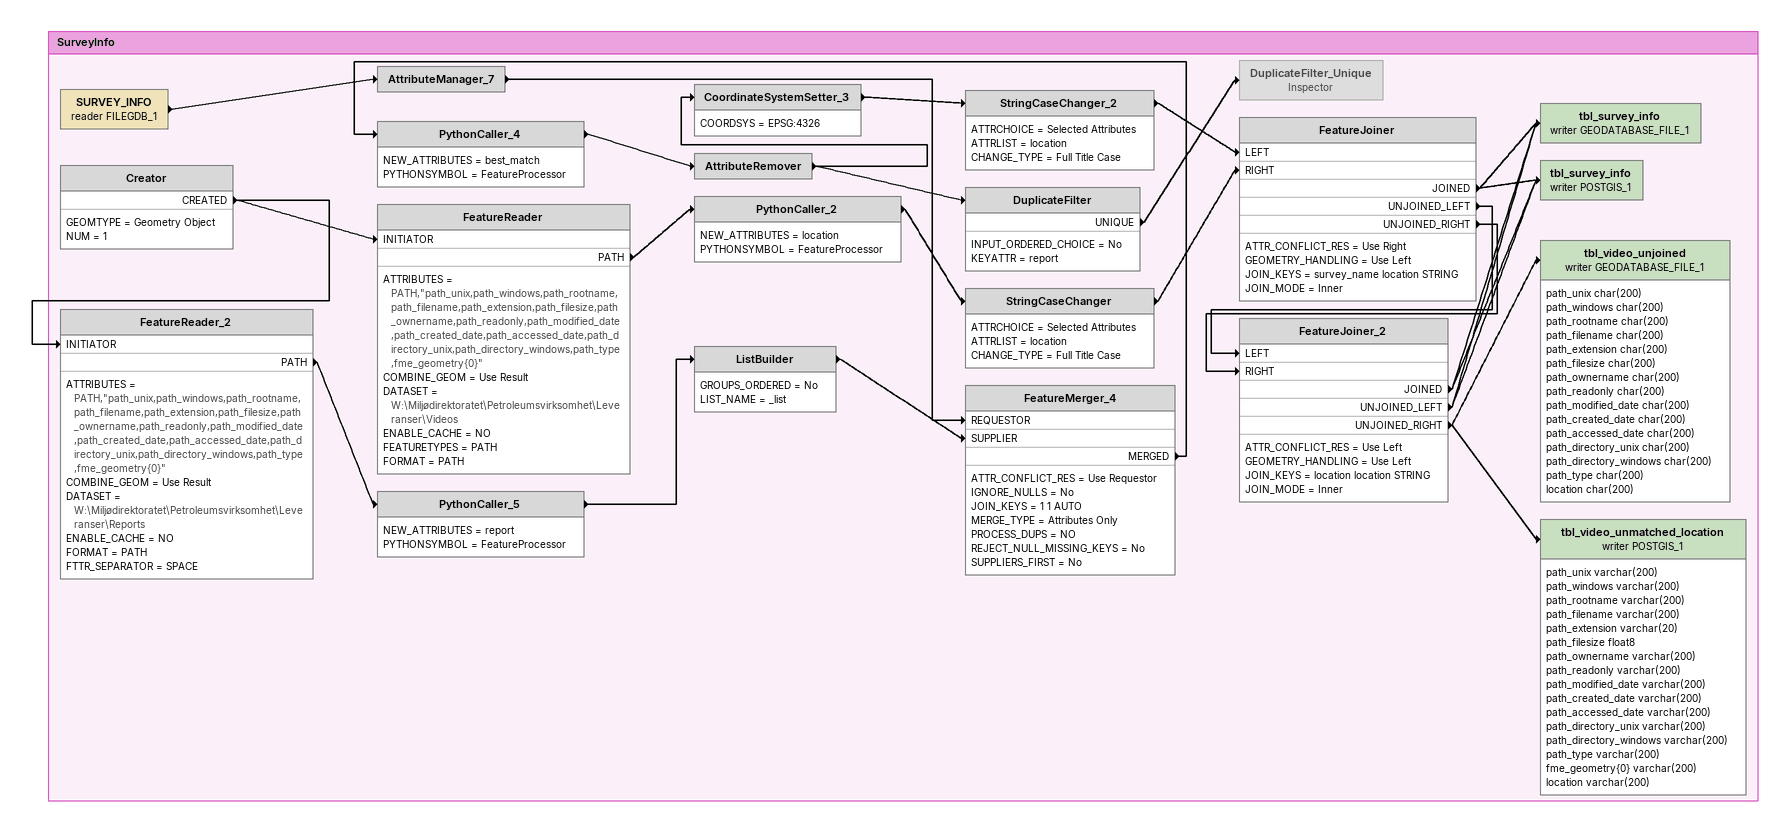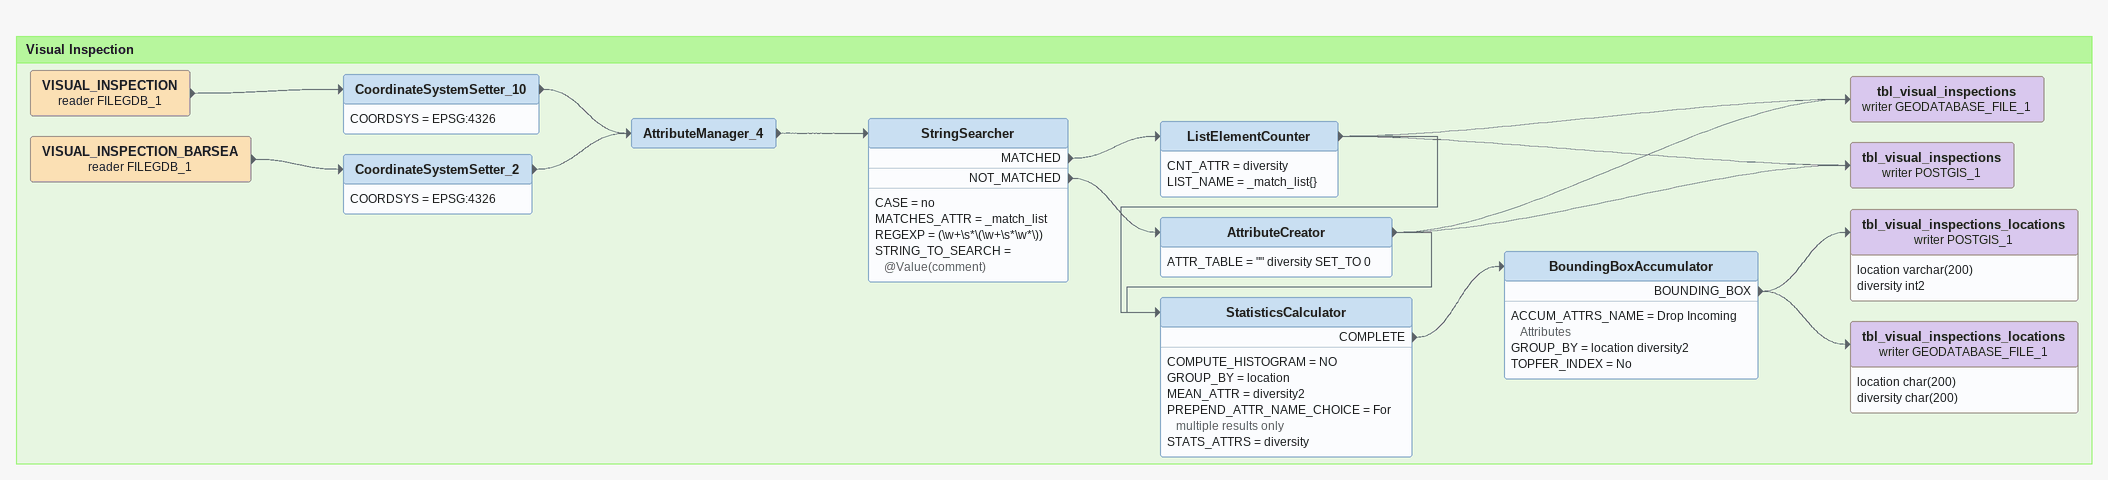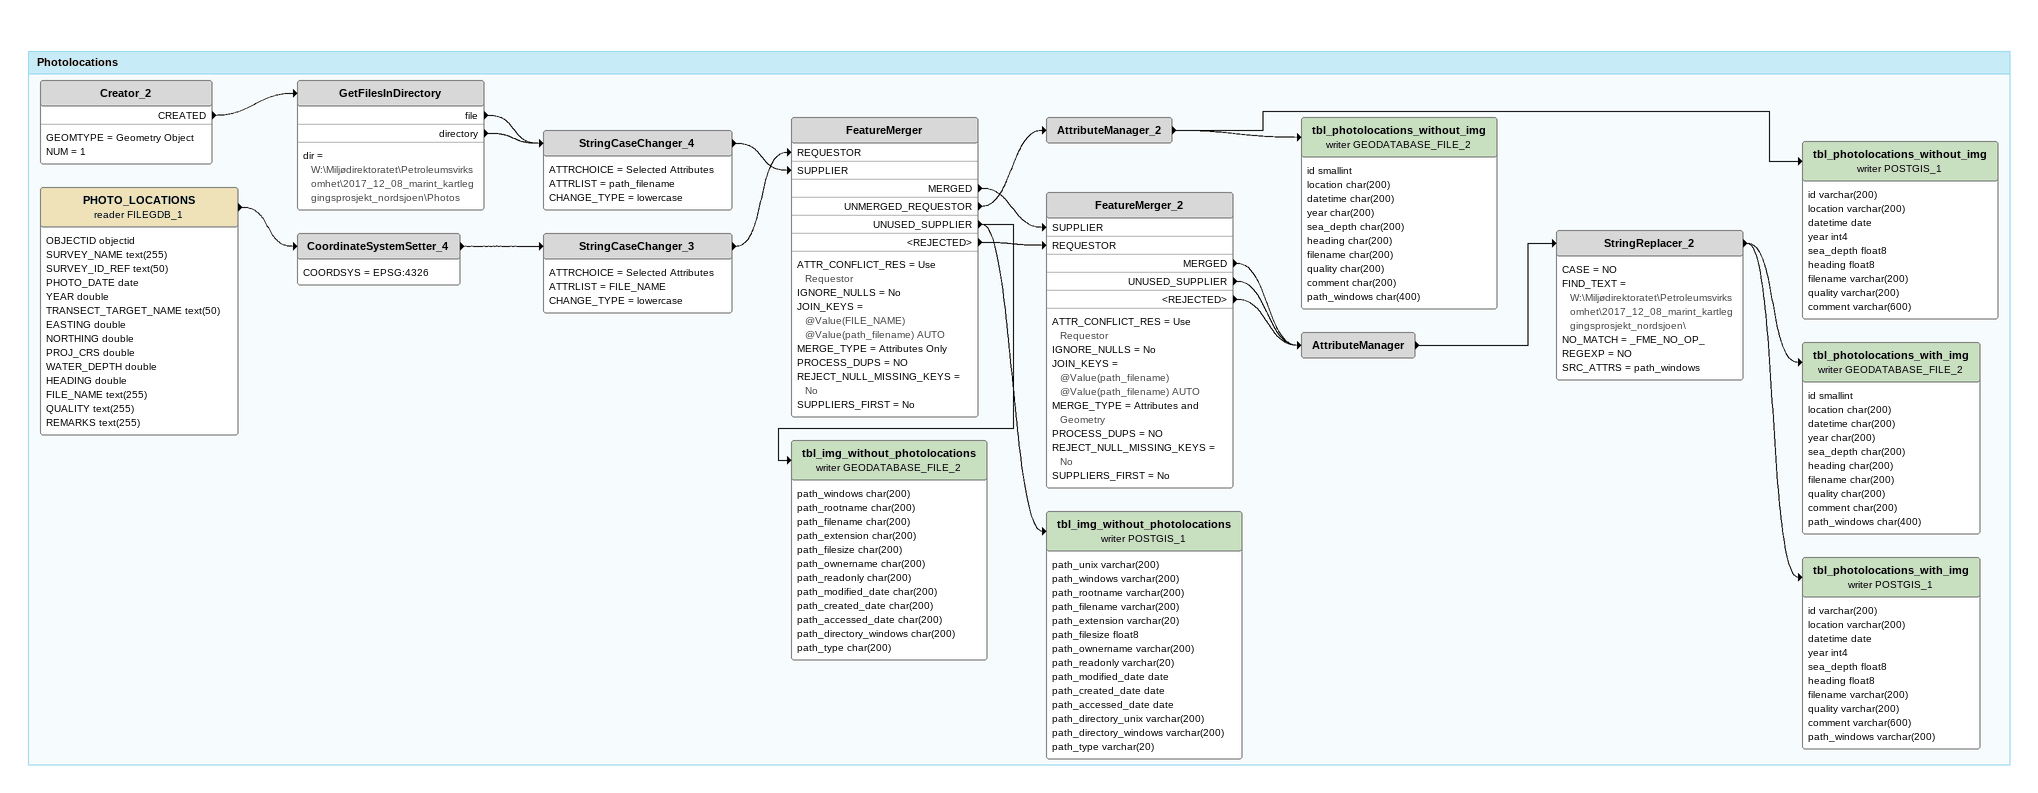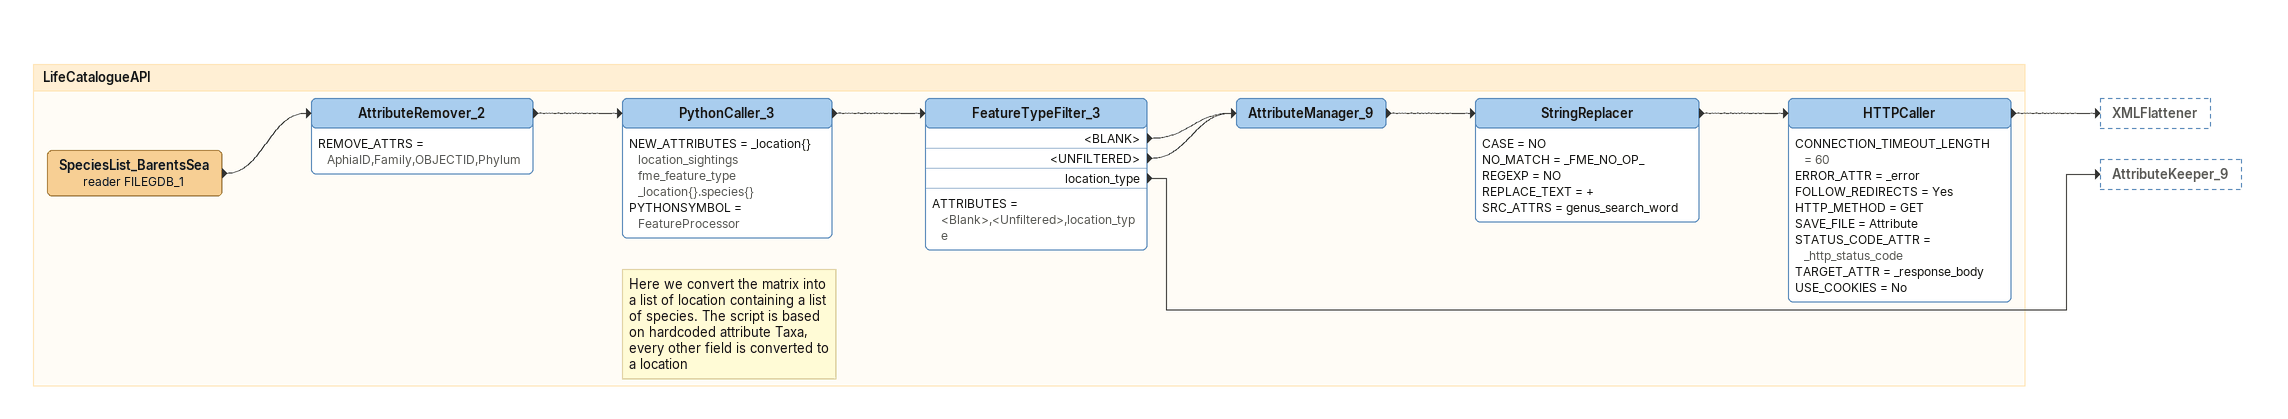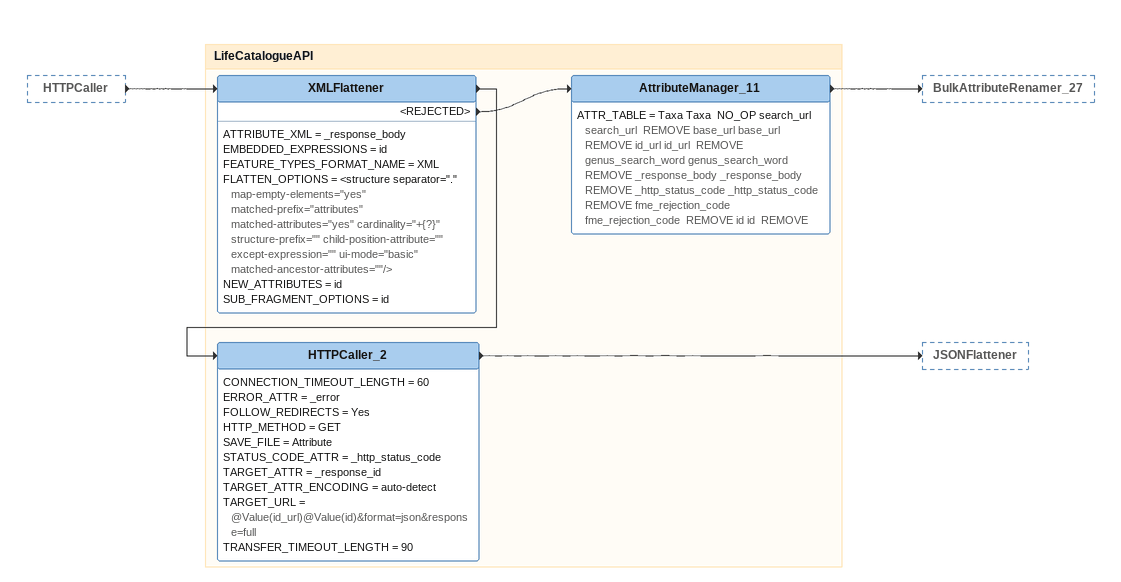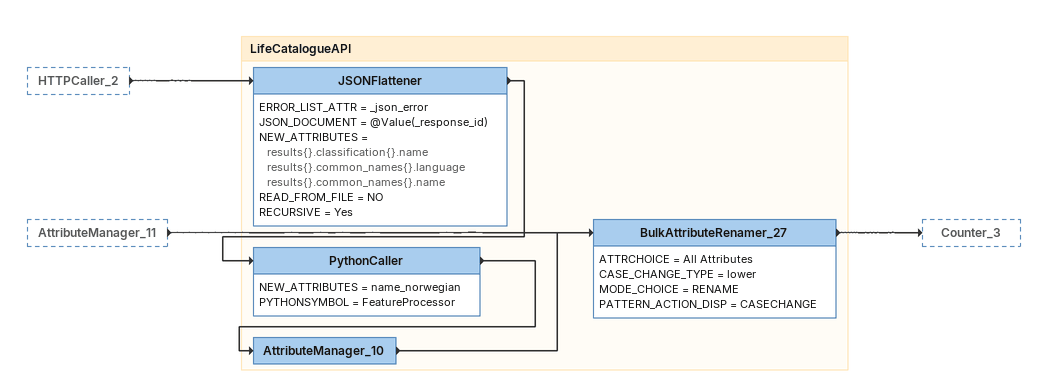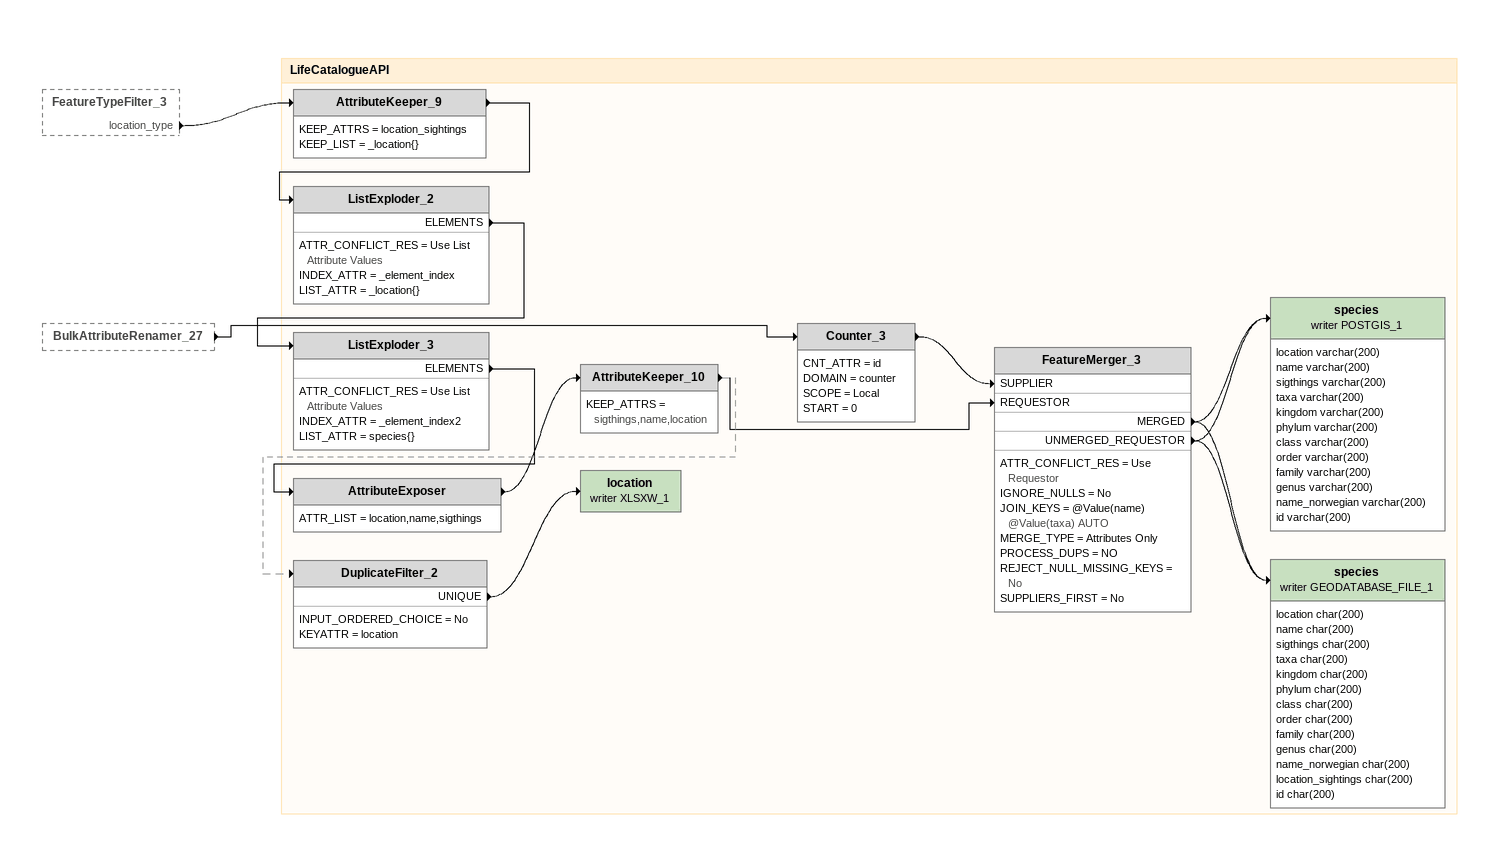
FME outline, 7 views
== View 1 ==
Bookmark: SurveyInfo
SURVEY_INFO (reader FILEGDB_1)
    -> AttributeManager_7
AttributeManager_7
    -> FeatureMerger_4 [REQUESTOR]
Creator
    GEOMTYPE = Geometry Object
    NUM = 1
    CREATED -> FeatureReader [INITIATOR]
    CREATED -> FeatureReader_2 [INITIATOR]
FeatureReader
    ATTRIBUTES = PATH,"path_unix,path_windows,path_rootname,path_filename,path_extension,path_filesize,path_ownername,path_readonly,path_modified_date,path_created_date,path_accessed_date,path_directory_unix,path_directory_windows,path_type,fme_geometry{0}"
    COMBINE_GEOM = Use Result
    DATASET = W:\Miljødirektoratet\Petroleumsvirksomhet\Leveranser\Videos
    ENABLE_CACHE = NO
    FEATURETYPES = PATH
    FORMAT = PATH
    PATH -> PythonCaller_2
PythonCaller_2
    NEW_ATTRIBUTES = location
    PYTHONSYMBOL = FeatureProcessor
    -> StringCaseChanger
StringCaseChanger
    ATTRCHOICE = Selected Attributes
    ATTRLIST = location
    CHANGE_TYPE = Full Title Case
    -> FeatureJoiner [RIGHT]
FeatureReader_2
    ATTRIBUTES = PATH,"path_unix,path_windows,path_rootname,path_filename,path_extension,path_filesize,path_ownername,path_readonly,path_modified_date,path_created_date,path_accessed_date,path_directory_unix,path_directory_windows,path_type,fme_geometry{0}"
    COMBINE_GEOM = Use Result
    DATASET = W:\Miljødirektoratet\Petroleumsvirksomhet\Leveranser\Reports
    ENABLE_CACHE = NO
    FORMAT = PATH
    FTTR_SEPARATOR = SPACE
    PATH -> PythonCaller_5
PythonCaller_5
    NEW_ATTRIBUTES = report
    PYTHONSYMBOL = FeatureProcessor
    -> ListBuilder
ListBuilder
    GROUPS_ORDERED = No
    LIST_NAME = _list
    -> FeatureMerger_4 [SUPPLIER]
FeatureMerger_4
    ATTR_CONFLICT_RES = Use Requestor
    IGNORE_NULLS = No
    JOIN_KEYS = 1 1 AUTO
    MERGE_TYPE = Attributes Only
    PROCESS_DUPS = NO
    REJECT_NULL_MISSING_KEYS = No
    SUPPLIERS_FIRST = No
    MERGED -> PythonCaller_4
PythonCaller_4
    NEW_ATTRIBUTES = best_match
    PYTHONSYMBOL = FeatureProcessor
    -> AttributeRemover
AttributeRemover
    -> CoordinateSystemSetter_3
    -> DuplicateFilter
CoordinateSystemSetter_3
    COORDSYS = EPSG:4326
    -> StringCaseChanger_2
StringCaseChanger_2
    ATTRCHOICE = Selected Attributes
    ATTRLIST = location
    CHANGE_TYPE = Full Title Case
    -> FeatureJoiner [LEFT]
FeatureJoiner
    ATTR_CONFLICT_RES = Use Right
    GEOMETRY_HANDLING = Use Left
    JOIN_KEYS = survey_name location STRING
    JOIN_MODE = Inner
    JOINED -> tbl_survey_info (writer POSTGIS_1)
    JOINED -> tbl_survey_info (writer GEODATABASE_FILE_1)
    UNJOINED_LEFT -> FeatureJoiner_2 [LEFT]
    UNJOINED_RIGHT -> FeatureJoiner_2 [RIGHT]
FeatureJoiner_2
    ATTR_CONFLICT_RES = Use Left
    GEOMETRY_HANDLING = Use Left
    JOIN_KEYS = location location STRING
    JOIN_MODE = Inner
    JOINED -> tbl_survey_info (writer POSTGIS_1)
    JOINED -> tbl_survey_info (writer GEODATABASE_FILE_1)
    UNJOINED_LEFT -> tbl_survey_info (writer POSTGIS_1)
    UNJOINED_LEFT -> tbl_survey_info (writer GEODATABASE_FILE_1)
    UNJOINED_RIGHT -> tbl_video_unmatched_location (writer POSTGIS_1)
    UNJOINED_RIGHT -> tbl_video_unjoined (writer GEODATABASE_FILE_1)
tbl_survey_info (writer GEODATABASE_FILE_1)
tbl_survey_info (writer POSTGIS_1)
tbl_video_unjoined (writer GEODATABASE_FILE_1)
    attributes: path_unix char(200), path_windows char(200), path_rootname char(200), path_filename char(200), path_extension char(200), path_filesize char(200), path_ownername char(200), path_readonly char(200), path_modified_date char(200), path_created_date char(200), path_accessed_date char(200), path_directory_unix char(200), path_directory_windows char(200), path_type char(200), location char(200)
tbl_video_unmatched_location (writer POSTGIS_1)
    attributes: path_unix varchar(200), path_windows varchar(200), path_rootname varchar(200), path_filename varchar(200), path_extension varchar(20), path_filesize float8, path_ownername varchar(200), path_readonly varchar(200), path_modified_date varchar(200), path_created_date varchar(200), path_accessed_date varchar(200), path_directory_unix varchar(200), path_directory_windows varchar(200), path_type varchar(200), fme_geometry{0} varchar(200), location varchar(200)
DuplicateFilter
    INPUT_ORDERED_CHOICE = No
    KEYATTR = report
    UNIQUE -> DuplicateFilter_Unique
DuplicateFilter_Unique: Inspector [off]

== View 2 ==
Bookmark: Visual Inspection
VISUAL_INSPECTION (reader FILEGDB_1)
    -> CoordinateSystemSetter_10
CoordinateSystemSetter_10
    COORDSYS = EPSG:4326
    -> AttributeManager_4
VISUAL_INSPECTION_BARSEA (reader FILEGDB_1)
    -> CoordinateSystemSetter_2
CoordinateSystemSetter_2
    COORDSYS = EPSG:4326
    -> AttributeManager_4
AttributeManager_4
    -> StringSearcher
StringSearcher
    CASE = no
    MATCHES_ATTR = _match_list
    REGEXP = (\w+\s*\(\w+\s*\w*\))
    STRING_TO_SEARCH = @Value(comment)
    MATCHED -> ListElementCounter
    NOT_MATCHED -> AttributeCreator
ListElementCounter
    CNT_ATTR = diversity
    LIST_NAME = _match_list{}
    -> tbl_visual_inspections (writer POSTGIS_1)
    -> tbl_visual_inspections (writer GEODATABASE_FILE_1)
    -> StatisticsCalculator
AttributeCreator
    ATTR_TABLE = "" diversity SET_TO 0
    -> tbl_visual_inspections (writer POSTGIS_1)
    -> tbl_visual_inspections (writer GEODATABASE_FILE_1)
    -> StatisticsCalculator
tbl_visual_inspections (writer GEODATABASE_FILE_1)
tbl_visual_inspections (writer POSTGIS_1)
StatisticsCalculator
    COMPUTE_HISTOGRAM = NO
    GROUP_BY = location
    MEAN_ATTR = diversity2
    PREPEND_ATTR_NAME_CHOICE = For multiple results only
    STATS_ATTRS = diversity
    COMPLETE -> BoundingBoxAccumulator
BoundingBoxAccumulator
    ACCUM_ATTRS_NAME = Drop Incoming Attributes
    GROUP_BY = location diversity2
    TOPFER_INDEX = No
    BOUNDING_BOX -> tbl_visual_inspections_locations (writer GEODATABASE_FILE_1)
    BOUNDING_BOX -> tbl_visual_inspections_locations (writer POSTGIS_1)
tbl_visual_inspections_locations (writer POSTGIS_1)
    attributes: location varchar(200), diversity int2
tbl_visual_inspections_locations (writer GEODATABASE_FILE_1)
    attributes: location char(200), diversity char(200)

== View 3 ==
Bookmark: Photolocations
Creator_2
    GEOMTYPE = Geometry Object
    NUM = 1
    CREATED -> GetFilesInDirectory
GetFilesInDirectory
    dir = W:\Miljødirektoratet\Petroleumsvirksomhet\2017_12_08_marint_kartleggingsprosjekt_nordsjoen\Photos
    file -> StringCaseChanger_4
    directory -> StringCaseChanger_4
StringCaseChanger_4
    ATTRCHOICE = Selected Attributes
    ATTRLIST = path_filename
    CHANGE_TYPE = lowercase
    -> FeatureMerger [SUPPLIER]
PHOTO_LOCATIONS (reader FILEGDB_1)
    attributes: OBJECTID objectid, SURVEY_NAME text(255), SURVEY_ID_REF text(50), PHOTO_DATE date, YEAR double, TRANSECT_TARGET_NAME text(50), EASTING double, NORTHING double, PROJ_CRS double, WATER_DEPTH double, HEADING double, FILE_NAME text(255), QUALITY text(255), REMARKS text(255)
    -> CoordinateSystemSetter_4
CoordinateSystemSetter_4
    COORDSYS = EPSG:4326
    -> StringCaseChanger_3
StringCaseChanger_3
    ATTRCHOICE = Selected Attributes
    ATTRLIST = FILE_NAME
    CHANGE_TYPE = lowercase
    -> FeatureMerger [REQUESTOR]
FeatureMerger
    ATTR_CONFLICT_RES = Use Requestor
    IGNORE_NULLS = No
    JOIN_KEYS = @Value(FILE_NAME) @Value(path_filename) AUTO
    MERGE_TYPE = Attributes Only
    PROCESS_DUPS = NO
    REJECT_NULL_MISSING_KEYS = No
    SUPPLIERS_FIRST = No
    MERGED -> FeatureMerger_2 [SUPPLIER]
    UNMERGED_REQUESTOR -> AttributeManager_2
    UNUSED_SUPPLIER -> tbl_img_without_photolocations (writer GEODATABASE_FILE_2)
    UNUSED_SUPPLIER -> tbl_img_without_photolocations (writer POSTGIS_1)
    <REJECTED> -> FeatureMerger_2 [REQUESTOR]
AttributeManager_2
    -> tbl_photolocations_without_img (writer GEODATABASE_FILE_2)
    -> tbl_photolocations_without_img (writer POSTGIS_1)
tbl_photolocations_without_img (writer GEODATABASE_FILE_2)
    attributes: id smallint, location char(200), datetime char(200), year char(200), sea_depth char(200), heading char(200), filename char(200), quality char(200), comment char(200), path_windows char(400)
tbl_photolocations_without_img (writer POSTGIS_1)
    attributes: id varchar(200), location varchar(200), datetime date, year int4, sea_depth float8, heading float8, filename varchar(200), quality varchar(200), comment varchar(600)
FeatureMerger_2
    ATTR_CONFLICT_RES = Use Requestor
    IGNORE_NULLS = No
    JOIN_KEYS = @Value(path_filename) @Value(path_filename) AUTO
    MERGE_TYPE = Attributes and Geometry
    PROCESS_DUPS = NO
    REJECT_NULL_MISSING_KEYS = No
    SUPPLIERS_FIRST = No
    MERGED -> AttributeManager
    UNUSED_SUPPLIER -> AttributeManager
    <REJECTED> -> AttributeManager
AttributeManager
    -> StringReplacer_2
StringReplacer_2
    CASE = NO
    FIND_TEXT = W:\Miljødirektoratet\Petroleumsvirksomhet\2017_12_08_marint_kartleggingsprosjekt_nordsjoen\
    NO_MATCH = _FME_NO_OP_
    REGEXP = NO
    SRC_ATTRS = path_windows
    -> tbl_photolocations_with_img (writer GEODATABASE_FILE_2)
    -> tbl_photolocations_with_img (writer POSTGIS_1)
tbl_photolocations_with_img (writer GEODATABASE_FILE_2)
    attributes: id smallint, location char(200), datetime char(200), year char(200), sea_depth char(200), heading char(200), filename char(200), quality char(200), comment char(200), path_windows char(400)
tbl_photolocations_with_img (writer POSTGIS_1)
    attributes: id varchar(200), location varchar(200), datetime date, year int4, sea_depth float8, heading float8, filename varchar(200), quality varchar(200), comment varchar(600), path_windows varchar(200)
tbl_img_without_photolocations (writer GEODATABASE_FILE_2)
    attributes: path_windows char(200), path_rootname char(200), path_filename char(200), path_extension char(200), path_filesize char(200), path_ownername char(200), path_readonly char(200), path_modified_date char(200), path_created_date char(200), path_accessed_date char(200), path_directory_windows char(200), path_type char(200)
tbl_img_without_photolocations (writer POSTGIS_1)
    attributes: path_unix varchar(200), path_windows varchar(200), path_rootname varchar(200), path_filename varchar(200), path_extension varchar(20), path_filesize float8, path_ownername varchar(200), path_readonly varchar(20), path_modified_date date, path_created_date date, path_accessed_date date, path_directory_unix varchar(200), path_directory_windows varchar(200), path_type varchar(20)

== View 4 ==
Bookmark: LifeCatalogueAPI
SpeciesList_BarentsSea (reader FILEGDB_1)
    -> AttributeRemover_2
AttributeRemover_2
    REMOVE_ATTRS = AphiaID,Family,OBJECTID,Phylum
    -> PythonCaller_3
Note: Here we convert the matrix into a list of location containing a list of species. The script is based on hardcoded attribute Taxa, every other field is converted to a location
PythonCaller_3
    NEW_ATTRIBUTES = _location{} location_sightings fme_feature_type _location{}.species{}
    PYTHONSYMBOL = FeatureProcessor
    -> FeatureTypeFilter_3
FeatureTypeFilter_3
    ATTRIBUTES = <Blank>,<Unfiltered>,location_type
    <BLANK> -> AttributeManager_9
    <UNFILTERED> -> AttributeManager_9
    location_type -> AttributeKeeper_9
AttributeManager_9
    -> StringReplacer
StringReplacer
    CASE = NO
    NO_MATCH = _FME_NO_OP_
    REGEXP = NO
    REPLACE_TEXT = +
    SRC_ATTRS = genus_search_word
    -> HTTPCaller
HTTPCaller
    CONNECTION_TIMEOUT_LENGTH = 60
    ERROR_ATTR = _error
    FOLLOW_REDIRECTS = Yes
    HTTP_METHOD = GET
    SAVE_FILE = Attribute
    STATUS_CODE_ATTR = _http_status_code
    TARGET_ATTR = _response_body
    USE_COOKIES = No
    -> XMLFlattener

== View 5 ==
HTTPCaller [outside]
    -> XMLFlattener

Bookmark: LifeCatalogueAPI
XMLFlattener
    ATTRIBUTE_XML = _response_body
    EMBEDDED_EXPRESSIONS = id
    FEATURE_TYPES_FORMAT_NAME = XML
    FLATTEN_OPTIONS = <structure separator="." map-empty-elements="yes" matched-prefix="attributes" matched-attributes="yes" cardinality="+{?}" structure-prefix="" child-position-attribute="" except-expression="" ui-mode="basic" matched-ancestor-attributes=""/>
    NEW_ATTRIBUTES = id
    SUB_FRAGMENT_OPTIONS = id
    -> HTTPCaller_2
    <REJECTED> -> AttributeManager_11
AttributeManager_11
    ATTR_TABLE = Taxa Taxa  NO_OP search_url search_url  REMOVE base_url base_url  REMOVE id_url id_url  REMOVE genus_search_word genus_search_word  REMOVE _response_body _response_body  REMOVE _http_status_code _http_status_code  REMOVE fme_rejection_code fme_rejection_code  REMOVE id id  REMOVE
    -> BulkAttributeRenamer_27
HTTPCaller_2
    CONNECTION_TIMEOUT_LENGTH = 60
    ERROR_ATTR = _error
    FOLLOW_REDIRECTS = Yes
    HTTP_METHOD = GET
    SAVE_FILE = Attribute
    STATUS_CODE_ATTR = _http_status_code
    TARGET_ATTR = _response_id
    TARGET_ATTR_ENCODING = auto-detect
    TARGET_URL = @Value(id_url)@Value(id)&format=json&response=full
    TRANSFER_TIMEOUT_LENGTH = 90
    -> JSONFlattener

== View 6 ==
HTTPCaller_2 [outside]
    -> JSONFlattener
AttributeManager_11 [outside]
    -> BulkAttributeRenamer_27

Bookmark: LifeCatalogueAPI
JSONFlattener
    ERROR_LIST_ATTR = _json_error
    JSON_DOCUMENT = @Value(_response_id)
    NEW_ATTRIBUTES = results{}.classification{}.name results{}.common_names{}.language results{}.common_names{}.name
    READ_FROM_FILE = NO
    RECURSIVE = Yes
    -> PythonCaller
PythonCaller
    NEW_ATTRIBUTES = name_norwegian
    PYTHONSYMBOL = FeatureProcessor
    -> AttributeManager_10
AttributeManager_10
    -> BulkAttributeRenamer_27
BulkAttributeRenamer_27
    ATTRCHOICE = All Attributes
    CASE_CHANGE_TYPE = lower
    MODE_CHOICE = RENAME
    PATTERN_ACTION_DISP = CASECHANGE
    -> Counter_3

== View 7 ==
FeatureTypeFilter_3 [outside]
    location_type -> AttributeKeeper_9
BulkAttributeRenamer_27 [outside]
    -> Counter_3

Bookmark: LifeCatalogueAPI
Counter_3
    CNT_ATTR = id
    DOMAIN = counter
    SCOPE = Local
    START = 0
    -> FeatureMerger_3 [SUPPLIER]
AttributeKeeper_9
    KEEP_ATTRS = location_sightings
    KEEP_LIST = _location{}
    -> ListExploder_2
ListExploder_2
    ATTR_CONFLICT_RES = Use List Attribute Values
    INDEX_ATTR = _element_index
    LIST_ATTR = _location{}
    ELEMENTS -> ListExploder_3
ListExploder_3
    ATTR_CONFLICT_RES = Use List Attribute Values
    INDEX_ATTR = _element_index2
    LIST_ATTR = species{}
    ELEMENTS -> AttributeExposer
AttributeExposer
    ATTR_LIST = location,name,sigthings
    -> AttributeKeeper_10
AttributeKeeper_10
    KEEP_ATTRS = sigthings,name,location
    -> FeatureMerger_3 [REQUESTOR]
    -> DuplicateFilter_2 [off]
FeatureMerger_3
    ATTR_CONFLICT_RES = Use Requestor
    IGNORE_NULLS = No
    JOIN_KEYS = @Value(name) @Value(taxa) AUTO
    MERGE_TYPE = Attributes Only
    PROCESS_DUPS = NO
    REJECT_NULL_MISSING_KEYS = No
    SUPPLIERS_FIRST = No
    MERGED -> species (writer GEODATABASE_FILE_1)
    MERGED -> species (writer POSTGIS_1)
    UNMERGED_REQUESTOR -> species (writer GEODATABASE_FILE_1)
    UNMERGED_REQUESTOR -> species (writer POSTGIS_1)
species (writer POSTGIS_1)
    attributes: location varchar(200), name varchar(200), sigthings varchar(200), taxa varchar(200), kingdom varchar(200), phylum varchar(200), class varchar(200), order varchar(200), family varchar(200), genus varchar(200), name_norwegian varchar(200), id varchar(200)
species (writer GEODATABASE_FILE_1)
    attributes: location char(200), name char(200), sigthings char(200), taxa char(200), kingdom char(200), phylum char(200), class char(200), order char(200), family char(200), genus char(200), name_norwegian char(200), location_sightings char(200), id char(200)
DuplicateFilter_2
    INPUT_ORDERED_CHOICE = No
    KEYATTR = location
    UNIQUE -> location (writer XLSXW_1)
location (writer XLSXW_1)
